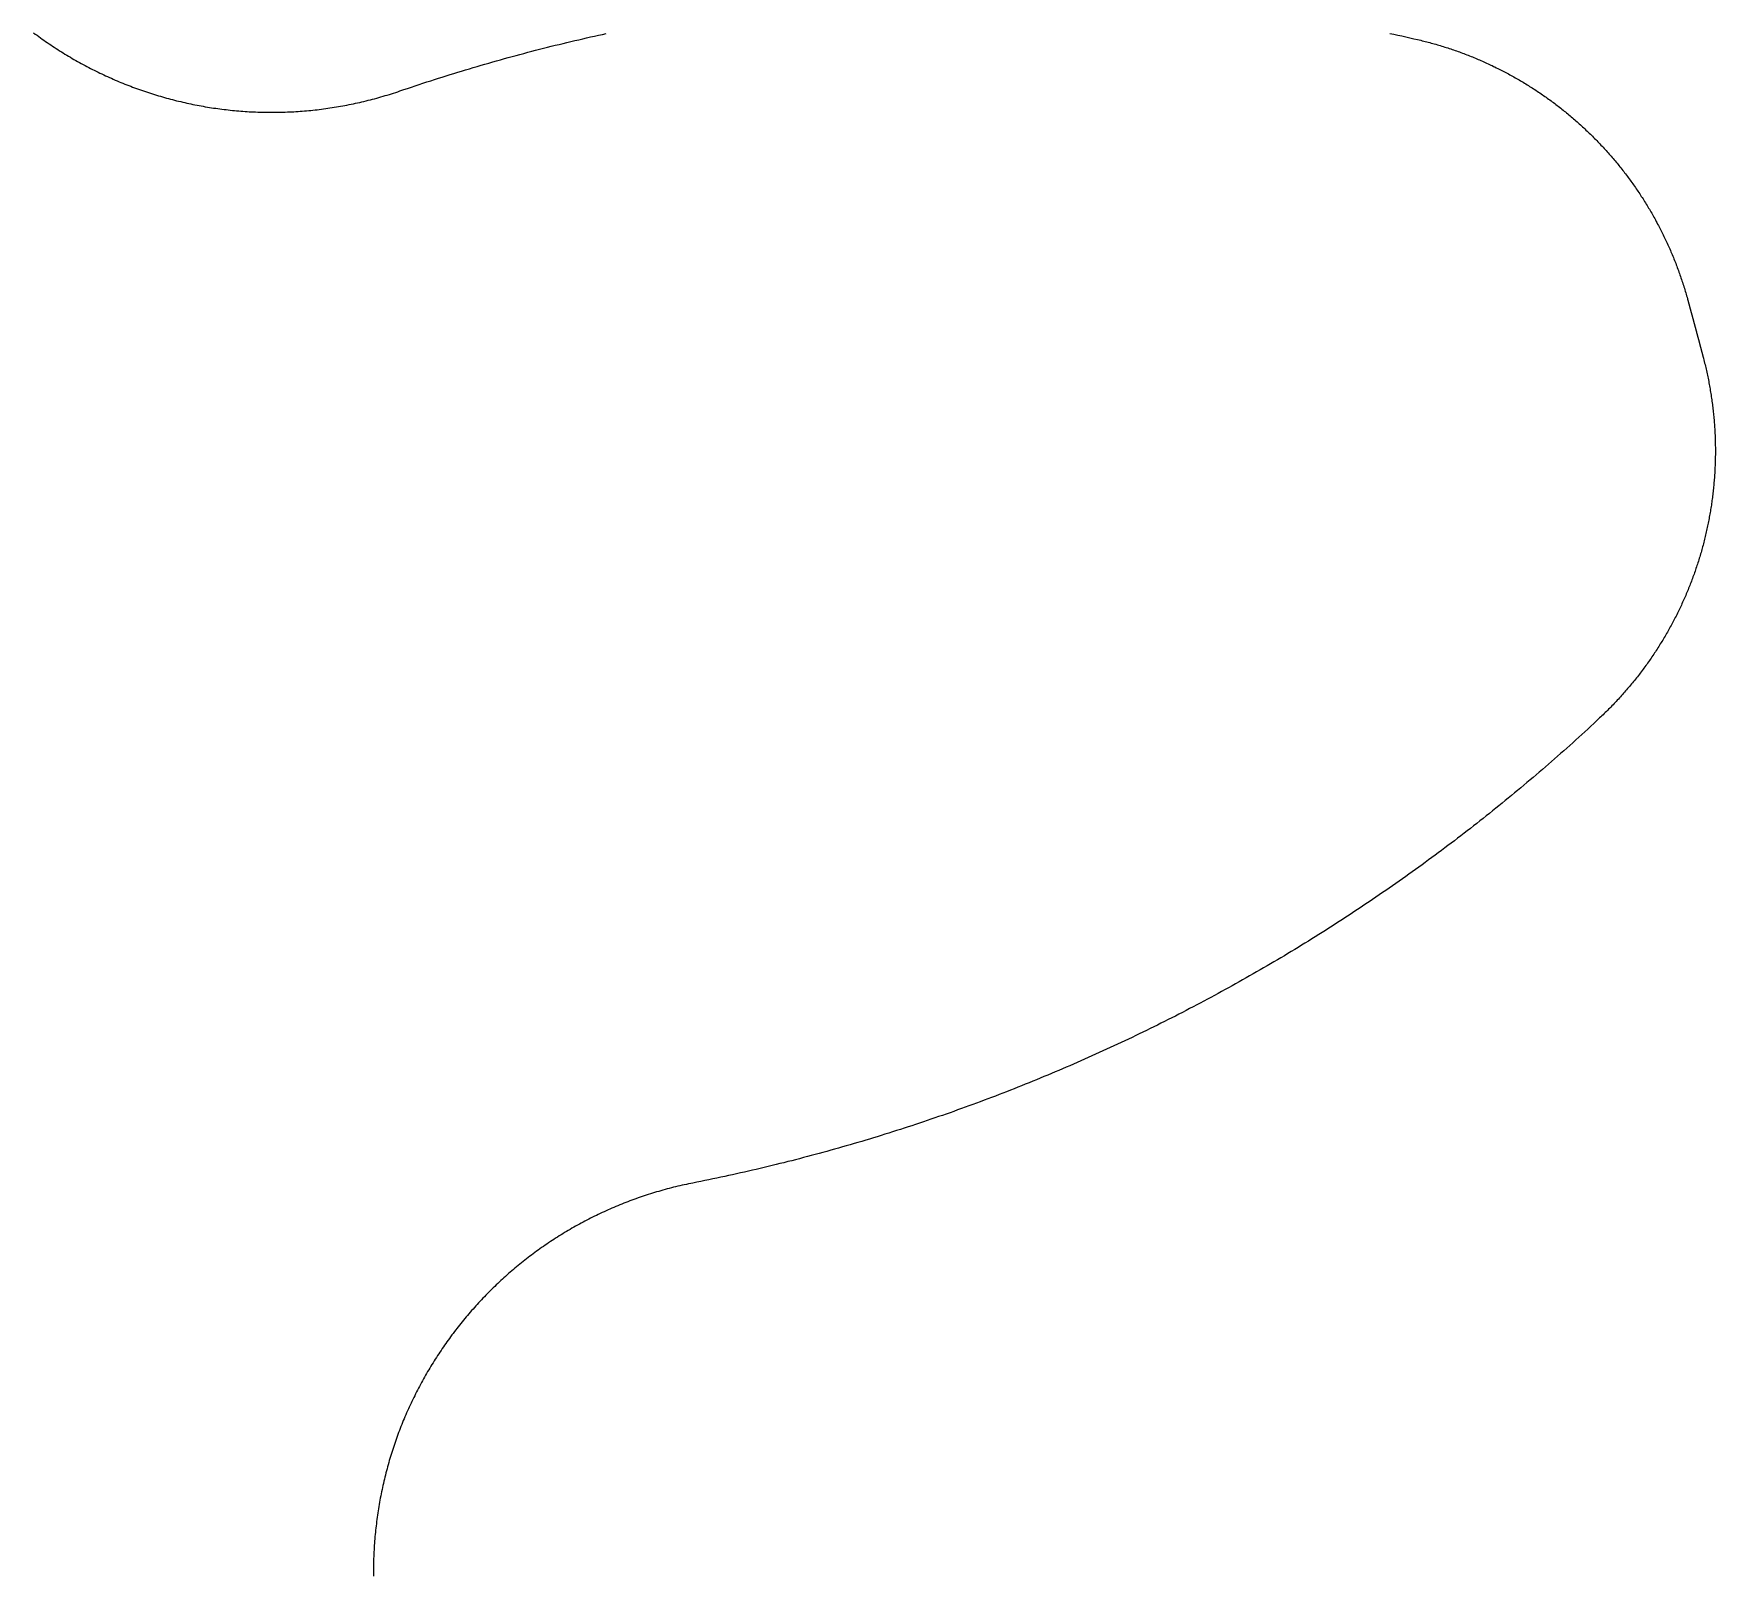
# Model space of a CAD drawing. Header units: millimetres. Extents: x 0 to 300, y 0 to 160.
# Drawn here: x 176.852 to 180.529, y 137.147 to 140.518 of the extents above; entities that cross this region are included whole.
import ezdxf

# ---------------------------------------------------------------- set-up
doc = ezdxf.new("R2010")
doc.units = ezdxf.units.MM
doc.header["$MEASUREMENT"] = 0
doc.layers.add('Layer 1', color=1, linetype='Continuous', true_color=0xff0000)

msp = doc.modelspace()

# ---------------------------------------------------------------- linework, layer by layer
at = {"layer": 'Layer 1'}
for points in [[(176.8516, 140.5201), (176.8553, 140.5173), (176.8591, 140.5146), (176.8628, 140.5119), (176.8665, 140.5092), (176.8703, 140.5065), (176.874, 140.5038), (176.8778, 140.5012), (176.8816, 140.4986), (176.8854, 140.496), (176.8892, 140.4934), (176.893, 140.4909), (176.8969, 140.4883), (176.9007, 140.4858), (176.9046, 140.4833), (176.9085, 140.4809), (176.9123, 140.4784), (176.9162, 140.476), (176.9202, 140.4736), (176.9241, 140.4712), (176.928, 140.4688), (176.932, 140.4665), (176.9359, 140.4642), (176.9399, 140.4619), (176.9439, 140.4596), (176.9479, 140.4574), (176.9519, 140.4551), (176.9559, 140.4529), (176.9599, 140.4507), (176.964, 140.4485), (176.968, 140.4464), (176.9721, 140.4443), (176.9761, 140.4422), (176.9802, 140.4401), (176.9843, 140.438), (176.9884, 140.436), (176.9925, 140.434), (176.9966, 140.432), (177.0008, 140.43), (177.0049, 140.4281), (177.0091, 140.4261), (177.0132, 140.4242), (177.0174, 140.4223), (177.0216, 140.4205), (177.0258, 140.4186), (177.03, 140.4168), (177.0342, 140.415), (177.0384, 140.4132), (177.0426, 140.4115), (177.0468, 140.4098), (177.0511, 140.4081), (177.0553, 140.4064), (177.0596, 140.4047), (177.0639, 140.4031), (177.0682, 140.4015), (177.0724, 140.3999), (177.0767, 140.3983), (177.081, 140.3967), (177.0854, 140.3952), (177.0897, 140.3937), (177.094, 140.3922), (177.0983, 140.3908), (177.1027, 140.3893), (177.107, 140.3879), (177.1114, 140.3865), (177.1158, 140.3852), (177.1201, 140.3838), (177.1245, 140.3825), (177.1289, 140.3812), (177.1333, 140.3799), (177.1377, 140.3787), (177.1421, 140.3774), (177.1465, 140.3762), (177.151, 140.375), (177.1554, 140.3739), (177.1598, 140.3727), (177.1643, 140.3716), (177.1687, 140.3705), (177.1732, 140.3695), (177.1776, 140.3684), (177.1821, 140.3674), (177.1866, 140.3664), (177.1911, 140.3654), (177.1955, 140.3645), (177.2, 140.3636), (177.2045, 140.3627), (177.209, 140.3618), (177.2135, 140.3609), (177.2181, 140.3601), (177.2226, 140.3593), (177.2271, 140.3585), (177.2316, 140.3578), (177.2362, 140.357), (177.2407, 140.3563), (177.2452, 140.3556), (177.2498, 140.355), (177.2543, 140.3543), (177.2589, 140.3537), (177.2635, 140.3531), (177.268, 140.3525), (177.2726, 140.352), (177.2772, 140.3515), (177.2817, 140.351), (177.2863, 140.3505), (177.2909, 140.3501), (177.2955, 140.3496), (177.3001, 140.3492), (177.3047, 140.3489), (177.3093, 140.3485), (177.3139, 140.3482), (177.3185, 140.3479), (177.3231, 140.3476), (177.3277, 140.3474), (177.3323, 140.3471), (177.337, 140.3469), (177.3416, 140.3468), (177.3462, 140.3466), (177.3508, 140.3465), (177.3555, 140.3464), (177.3601, 140.3463), (177.3647, 140.3462), (177.3694, 140.3462), (177.374, 140.3462), (177.3786, 140.3462), (177.3833, 140.3463), (177.3879, 140.3463), (177.3926, 140.3464), (177.3972, 140.3466), (177.4019, 140.3467), (177.4065, 140.3469), (177.4112, 140.3471), (177.4158, 140.3473), (177.4205, 140.3475), (177.4251, 140.3478), (177.4298, 140.3481), (177.4344, 140.3484), (177.4391, 140.3488), (177.4438, 140.3492), (177.4484, 140.3496), (177.4531, 140.35), (177.4577, 140.3504), (177.4624, 140.3509), (177.4671, 140.3514), (177.4717, 140.3519), (177.4764, 140.3525), (177.481, 140.3531), (177.4857, 140.3537), (177.4904, 140.3543), (177.495, 140.355), (177.4997, 140.3557), (177.5043, 140.3564), (177.509, 140.3571), (177.5137, 140.3579), (177.5183, 140.3586), (177.523, 140.3595), (177.5276, 140.3603), (177.5323, 140.3612), (177.5369, 140.362), (177.5416, 140.363), (177.5462, 140.3639), (177.5509, 140.3649), (177.5555, 140.3659), (177.5602, 140.3669), (177.5648, 140.3679), (177.5695, 140.369), (177.5741, 140.3701), (177.5787, 140.3712), (177.5834, 140.3724), (177.588, 140.3736), (177.5926, 140.3748), (177.5973, 140.376), (177.6019, 140.3773), (177.6065, 140.3786), (177.6111, 140.3799), (177.6157, 140.3812), (177.6204, 140.3826), (177.625, 140.384), (177.6296, 140.3854), (177.6342, 140.3868), (177.6388, 140.3883), (177.6434, 140.3898), (177.648, 140.3913), (177.6526, 140.3929), (177.661, 140.3958), (177.6694, 140.3986), (177.6778, 140.4014), (177.6862, 140.4042), (177.6946, 140.407), (177.7031, 140.4098), (177.7115, 140.4125), (177.7199, 140.4153), (177.7284, 140.418), (177.7368, 140.4207), (177.7453, 140.4234), (177.7537, 140.426), (177.7622, 140.4286), (177.7706, 140.4313), (177.7791, 140.4339), (177.7876, 140.4364), (177.7961, 140.439), (177.8045, 140.4415), (177.813, 140.4441), (177.8215, 140.4466), (177.83, 140.4491), (177.8385, 140.4515), (177.847, 140.454), (177.8555, 140.4564), (177.864, 140.4588), (177.8725, 140.4612), (177.8811, 140.4636), (177.8896, 140.4659), (177.8981, 140.4683), (177.9066, 140.4706), (177.9152, 140.4729), (177.9237, 140.4751), (177.9323, 140.4774), (177.9408, 140.4796), (177.9494, 140.4819), (177.9579, 140.4841), (177.9665, 140.4862), (177.9751, 140.4884), (177.9836, 140.4906), (177.9922, 140.4927), (178.0008, 140.4948), (178.0093, 140.4969), (178.0179, 140.4989), (178.0265, 140.501), (178.0351, 140.503), (178.0437, 140.505), (178.0523, 140.507), (178.0609, 140.509), (178.0695, 140.511), (178.0781, 140.5129), (178.0867, 140.5148), (178.0953, 140.5167), (178.104, 140.5186)], [(179.8176, 140.5188), (179.8263, 140.5169), (179.8349, 140.515), (179.8436, 140.5131), (179.8523, 140.5111), (179.8609, 140.5092), (179.8696, 140.5072), (179.8782, 140.5052), (179.8816, 140.5044), (179.8849, 140.5036), (179.8882, 140.5028), (179.8916, 140.502), (179.8949, 140.5011), (179.8982, 140.5003), (179.9015, 140.4994), (179.9048, 140.4985), (179.9081, 140.4976), (179.9114, 140.4967), (179.9147, 140.4958), (179.918, 140.4949), (179.9213, 140.4939), (179.9245, 140.493), (179.9278, 140.492), (179.9311, 140.491), (179.9343, 140.49), (179.9376, 140.489), (179.9408, 140.4879), (179.9441, 140.4869), (179.9473, 140.4858), (179.9505, 140.4848), (179.9537, 140.4837), (179.9569, 140.4826), (179.9601, 140.4815), (179.9633, 140.4804), (179.9665, 140.4792), (179.9697, 140.4781), (179.9729, 140.4769), (179.9761, 140.4758), (179.9792, 140.4746), (179.9824, 140.4734), (179.9856, 140.4722), (179.9887, 140.4709), (179.9919, 140.4697), (179.995, 140.4684), (179.9981, 140.4672), (180.0012, 140.4659), (180.0044, 140.4646), (180.0075, 140.4633), (180.0106, 140.462), (180.0137, 140.4607), (180.0167, 140.4593), (180.0198, 140.458), (180.0229, 140.4566), (180.026, 140.4552), (180.029, 140.4539), (180.0321, 140.4525), (180.0351, 140.451), (180.0382, 140.4496), (180.0412, 140.4482), (180.0442, 140.4467), (180.0473, 140.4453), (180.0503, 140.4438), (180.0533, 140.4423), (180.0563, 140.4408), (180.0593, 140.4393), (180.0622, 140.4378), (180.0652, 140.4362), (180.0682, 140.4347), (180.0712, 140.4331), (180.0741, 140.4316), (180.0771, 140.43), (180.08, 140.4284), (180.0829, 140.4268), (180.0858, 140.4252), (180.0888, 140.4235), (180.0917, 140.4219), (180.0946, 140.4202), (180.0975, 140.4186), (180.1004, 140.4169), (180.1032, 140.4152), (180.1061, 140.4135), (180.109, 140.4118), (180.1118, 140.4101), (180.1147, 140.4083), (180.1175, 140.4066), (180.1203, 140.4048), (180.1232, 140.403), (180.126, 140.4013), (180.1288, 140.3995), (180.1316, 140.3977), (180.1344, 140.3959), (180.1372, 140.394), (180.1399, 140.3922), (180.1427, 140.3903), (180.1455, 140.3885), (180.1482, 140.3866), (180.151, 140.3847), (180.1537, 140.3828), (180.1564, 140.3809), (180.1591, 140.379), (180.1618, 140.3771), (180.1645, 140.3751), (180.1672, 140.3732), (180.1699, 140.3712), (180.1726, 140.3693), (180.1753, 140.3673), (180.1779, 140.3653), (180.1806, 140.3633), (180.1832, 140.3613), (180.1859, 140.3593), (180.1885, 140.3572), (180.1911, 140.3552), (180.1937, 140.3531), (180.1963, 140.351), (180.1989, 140.349), (180.2015, 140.3469), (180.204, 140.3448), (180.2066, 140.3427), (180.2092, 140.3406), (180.2117, 140.3384), (180.2142, 140.3363), (180.2168, 140.3341), (180.2193, 140.332), (180.2218, 140.3298), (180.2243, 140.3276), (180.2268, 140.3254), (180.2293, 140.3232), (180.2317, 140.321), (180.2342, 140.3188), (180.2366, 140.3166), (180.2391, 140.3143), (180.2415, 140.3121), (180.2439, 140.3098), (180.2464, 140.3075), (180.2488, 140.3052), (180.2512, 140.3029), (180.2535, 140.3006), (180.2559, 140.2983), (180.2583, 140.296), (180.2607, 140.2937), (180.263, 140.2913), (180.2653, 140.289), (180.2677, 140.2866), (180.27, 140.2842), (180.2723, 140.2819), (180.2746, 140.2795), (180.2769, 140.2771), (180.2792, 140.2747), (180.2814, 140.2722), (180.2837, 140.2698), (180.2859, 140.2674), (180.2882, 140.2649), (180.2904, 140.2625), (180.2926, 140.26), (180.2949, 140.2575), (180.2971, 140.255), (180.2992, 140.2526), (180.3014, 140.25), (180.3036, 140.2475), (180.3058, 140.245), (180.3079, 140.2425), (180.31, 140.2399), (180.3122, 140.2374), (180.3143, 140.2348), (180.3164, 140.2323), (180.3185, 140.2297), (180.3206, 140.2271), (180.3227, 140.2245), (180.3247, 140.2219), (180.3268, 140.2193), (180.3288, 140.2167), (180.3309, 140.214), (180.3329, 140.2114), (180.3349, 140.2088), (180.3369, 140.2061), (180.3389, 140.2034), (180.3409, 140.2008), (180.3428, 140.1981), (180.3448, 140.1954), (180.3467, 140.1927), (180.3487, 140.19), (180.3506, 140.1873), (180.3525, 140.1845), (180.3544, 140.1818), (180.3563, 140.1791), (180.3582, 140.1763), (180.3601, 140.1735), (180.3619, 140.1708), (180.3638, 140.168), (180.3656, 140.1652), (180.3674, 140.1624), (180.3692, 140.1596), (180.3711, 140.1568), (180.3728, 140.154), (180.3746, 140.1512), (180.3764, 140.1483), (180.3782, 140.1455), (180.3799, 140.1426), (180.3816, 140.1398), (180.3834, 140.1369), (180.3851, 140.1341), (180.3868, 140.1312), (180.3885, 140.1283), (180.3901, 140.1254), (180.3918, 140.1225), (180.3935, 140.1196), (180.3951, 140.1167), (180.3967, 140.1137), (180.3983, 140.1108), (180.3999, 140.1078), (180.4015, 140.1049), (180.4031, 140.1019), (180.4047, 140.099), (180.4063, 140.096), (180.4078, 140.093), (180.4093, 140.09), (180.4109, 140.087), (180.4124, 140.084), (180.4139, 140.081), (180.4154, 140.078), (180.4168, 140.075), (180.4183, 140.0719), (180.4197, 140.0689), (180.4212, 140.0658), (180.4226, 140.0628), (180.424, 140.0597), (180.4254, 140.0567), (180.4268, 140.0536), (180.4282, 140.0505), (180.4295, 140.0474), (180.4309, 140.0443), (180.4322, 140.0412), (180.4335, 140.0381), (180.4349, 140.035), (180.4362, 140.0319), (180.4374, 140.0287), (180.4387, 140.0256), (180.44, 140.0224), (180.4412, 140.0193), (180.4425, 140.0161), (180.4437, 140.013), (180.4449, 140.0098), (180.4461, 140.0066), (180.4473, 140.0034), (180.4485, 140.0002), (180.4496, 139.997), (180.4508, 139.9938), (180.4519, 139.9906), (180.453, 139.9874), (180.4541, 139.9842), (180.4552, 139.9809), (180.4563, 139.9777), (180.4574, 139.9745), (180.4584, 139.9712), (180.4595, 139.968), (180.4605, 139.9647), (180.4615, 139.9614), (180.4625, 139.9581), (180.4635, 139.9549), (180.4645, 139.9516), (180.4654, 139.9483), (180.4664, 139.945), (180.4673, 139.9417), (180.4682, 139.9384), (180.4684, 139.9379), (180.4685, 139.9374), (180.4686, 139.9368), (180.4688, 139.9363), (180.4689, 139.9358), (180.4691, 139.9353), (180.4692, 139.9348), (180.4693, 139.9343), (180.4695, 139.9338), (180.4696, 139.9333), (180.4698, 139.9328), (180.4699, 139.9323), (180.47, 139.9318), (180.4702, 139.9312), (180.4703, 139.9307), (180.4705, 139.9302), (180.4706, 139.9297), (180.4707, 139.9292), (180.4709, 139.9287), (180.471, 139.9282), (180.4712, 139.9277), (180.4713, 139.9272), (180.4714, 139.9267), (180.4716, 139.9262), (180.4717, 139.9256), (180.4719, 139.9251), (180.472, 139.9246), (180.4721, 139.9241), (180.4723, 139.9236), (180.4724, 139.9231), (180.4726, 139.9226), (180.4727, 139.9221), (180.4728, 139.9216), (180.473, 139.9211), (180.4731, 139.9206), (180.4733, 139.92), (180.4734, 139.9195), (180.4735, 139.919), (180.4737, 139.9185), (180.4738, 139.918), (180.474, 139.9175), (180.4741, 139.917), (180.4742, 139.9165), (180.4744, 139.916), (180.4745, 139.9155), (180.4746, 139.915), (180.4748, 139.9144), (180.4749, 139.9139), (180.4751, 139.9134), (180.4752, 139.9129), (180.4753, 139.9124), (180.4755, 139.9119), (180.4756, 139.9114), (180.4758, 139.9109), (180.4759, 139.9104), (180.476, 139.9099), (180.4762, 139.9094), (180.4763, 139.9088), (180.4765, 139.9083), (180.4766, 139.9078), (180.4767, 139.9073), (180.4769, 139.9068), (180.477, 139.9063), (180.4771, 139.9058), (180.4773, 139.9053), (180.4774, 139.9048), (180.4776, 139.9043), (180.4777, 139.9038), (180.4778, 139.9032), (180.478, 139.9027), (180.4781, 139.9022), (180.4783, 139.9017), (180.4784, 139.9012), (180.4785, 139.9007), (180.4787, 139.9002), (180.4788, 139.8997), (180.4789, 139.8992), (180.4791, 139.8987), (180.4792, 139.8981), (180.4794, 139.8976), (180.4795, 139.8971), (180.4796, 139.8966), (180.4798, 139.8961), (180.4799, 139.8956), (180.4801, 139.8951), (180.4802, 139.8946), (180.4803, 139.8941), (180.4805, 139.8936), (180.4806, 139.8931), (180.4807, 139.8925), (180.4809, 139.892), (180.481, 139.8915), (180.4812, 139.891), (180.4813, 139.8905), (180.4814, 139.89), (180.4816, 139.8895), (180.4817, 139.889), (180.4818, 139.8885), (180.482, 139.888), (180.4821, 139.8875), (180.4823, 139.8869), (180.4824, 139.8864), (180.4825, 139.8859), (180.4827, 139.8854), (180.4828, 139.8849), (180.4829, 139.8844), (180.4831, 139.8839), (180.4832, 139.8834), (180.4834, 139.8829), (180.4835, 139.8824), (180.4836, 139.8819), (180.4838, 139.8813), (180.4839, 139.8808), (180.484, 139.8803), (180.4842, 139.8798), (180.4843, 139.8793), (180.4845, 139.8788), (180.4846, 139.8783), (180.4847, 139.8778), (180.4849, 139.8773), (180.485, 139.8768), (180.4851, 139.8763), (180.4853, 139.8757), (180.4854, 139.8752), (180.4856, 139.8747), (180.4857, 139.8742), (180.4858, 139.8737), (180.486, 139.8732), (180.4861, 139.8727), (180.4862, 139.8722), (180.4864, 139.8717), (180.4865, 139.8712), (180.4866, 139.8706), (180.4868, 139.8701), (180.4869, 139.8696), (180.4871, 139.8691), (180.4872, 139.8686), (180.4873, 139.8681), (180.4875, 139.8676), (180.4876, 139.8671), (180.4877, 139.8666), (180.4879, 139.8661), (180.488, 139.8656), (180.4882, 139.865), (180.4883, 139.8645), (180.4884, 139.864), (180.4886, 139.8635), (180.4887, 139.863), (180.4888, 139.8625), (180.489, 139.862), (180.4891, 139.8615), (180.4892, 139.861), (180.4894, 139.8605), (180.4895, 139.86), (180.4897, 139.8594), (180.4898, 139.8589), (180.4899, 139.8584), (180.4901, 139.8579), (180.4902, 139.8574), (180.4903, 139.8569), (180.4905, 139.8564), (180.4906, 139.8559), (180.4907, 139.8554), (180.4909, 139.8549), (180.491, 139.8543), (180.4912, 139.8538), (180.4913, 139.8533), (180.4914, 139.8528), (180.4916, 139.8523), (180.4917, 139.8518), (180.4918, 139.8513), (180.492, 139.8508), (180.4921, 139.8503), (180.4922, 139.8498), (180.4924, 139.8493), (180.4925, 139.8487), (180.4926, 139.8482), (180.4928, 139.8477), (180.4929, 139.8472), (180.4931, 139.8467), (180.4932, 139.8462), (180.4933, 139.8457), (180.4935, 139.8452), (180.4936, 139.8447), (180.4937, 139.8442), (180.4939, 139.8436), (180.494, 139.8431), (180.4941, 139.8426), (180.4943, 139.8421), (180.4944, 139.8416), (180.4945, 139.8411), (180.4947, 139.8406), (180.4948, 139.8401), (180.4949, 139.8396), (180.4951, 139.8391), (180.4952, 139.8385), (180.4954, 139.838), (180.4955, 139.8375), (180.4956, 139.837), (180.4958, 139.8365), (180.4959, 139.836), (180.496, 139.8355), (180.4962, 139.835), (180.4963, 139.8345), (180.4964, 139.834), (180.4966, 139.8334), (180.4967, 139.8329), (180.4968, 139.8324), (180.497, 139.8319), (180.4971, 139.8314), (180.4972, 139.8309), (180.4974, 139.8304), (180.4975, 139.8299), (180.4977, 139.8294), (180.4978, 139.8289), (180.4979, 139.8284), (180.4981, 139.8278), (180.4982, 139.8273), (180.4983, 139.8268), (180.4985, 139.8263), (180.4986, 139.8258), (180.4987, 139.8253), (180.4989, 139.8248), (180.499, 139.8243), (180.4991, 139.8238), (180.4993, 139.8233), (180.4994, 139.8227), (180.4995, 139.8222), (180.4997, 139.8217), (180.4998, 139.8212), (180.4999, 139.8207), (180.5001, 139.8202), (180.5002, 139.8197), (180.5003, 139.8192), (180.5005, 139.8187), (180.5006, 139.8182), (180.5008, 139.8176), (180.5009, 139.8171), (180.501, 139.8166), (180.5012, 139.8161), (180.5013, 139.8156), (180.5014, 139.8151), (180.5016, 139.8146), (180.5017, 139.8141), (180.5018, 139.8136), (180.502, 139.813), (180.5021, 139.8125), (180.5022, 139.812), (180.5024, 139.8115), (180.5025, 139.811), (180.5026, 139.8105), (180.5028, 139.81), (180.5029, 139.8095), (180.503, 139.809), (180.5032, 139.8085), (180.5033, 139.8079), (180.5042, 139.8046), (180.505, 139.8013), (180.5058, 139.798), (180.5067, 139.7946), (180.5075, 139.7913), (180.5083, 139.788), (180.509, 139.7846), (180.5098, 139.7813), (180.5105, 139.7779), (180.5113, 139.7746), (180.512, 139.7713), (180.5127, 139.7679), (180.5134, 139.7646), (180.514, 139.7612), (180.5147, 139.7579), (180.5153, 139.7545), (180.516, 139.7512), (180.5166, 139.7478), (180.5172, 139.7445), (180.5177, 139.7412), (180.5183, 139.7378), (180.5189, 139.7344), (180.5194, 139.7311), (180.5199, 139.7277), (180.5204, 139.7244), (180.5209, 139.721), (180.5214, 139.7177), (180.5219, 139.7143), (180.5223, 139.711), (180.5228, 139.7076), (180.5232, 139.7043), (180.5236, 139.7009), (180.524, 139.6975), (180.5244, 139.6942), (180.5248, 139.6908), (180.5251, 139.6875), (180.5255, 139.6841), (180.5258, 139.6808), (180.5261, 139.6774), (180.5264, 139.674), (180.5267, 139.6707), (180.5269, 139.6673), (180.5272, 139.664), (180.5274, 139.6606), (180.5276, 139.6573), (180.5279, 139.6539), (180.528, 139.6505), (180.5282, 139.6472), (180.5284, 139.6438), (180.5286, 139.6405), (180.5287, 139.6371), (180.5288, 139.6338), (180.5289, 139.6304), (180.529, 139.6271), (180.5291, 139.6237), (180.5292, 139.6204), (180.5292, 139.617), (180.5293, 139.6137), (180.5293, 139.6103), (180.5293, 139.607), (180.5293, 139.6036), (180.5293, 139.6003), (180.5293, 139.5969), (180.5292, 139.5936), (180.5292, 139.5902), (180.5291, 139.5869), (180.529, 139.5835), (180.5289, 139.5802), (180.5288, 139.5769), (180.5287, 139.5735), (180.5285, 139.5702), (180.5284, 139.5669), (180.5282, 139.5635), (180.528, 139.5602), (180.5278, 139.5569), (180.5276, 139.5535), (180.5274, 139.5502), (180.5271, 139.5469), (180.5269, 139.5436), (180.5266, 139.5402), (180.5263, 139.5369), (180.526, 139.5336), (180.5257, 139.5303), (180.5254, 139.527), (180.5251, 139.5237), (180.5247, 139.5203), (180.5244, 139.517), (180.524, 139.5137), (180.5236, 139.5104), (180.5232, 139.5071), (180.5228, 139.5038), (180.5224, 139.5005), (180.5219, 139.4972), (180.5215, 139.4939), (180.521, 139.4906), (180.5205, 139.4874), (180.52, 139.4841), (180.5195, 139.4808), (180.519, 139.4775), (180.5184, 139.4742), (180.5179, 139.471), (180.5173, 139.4677), (180.5167, 139.4644), (180.5161, 139.4611), (180.5155, 139.4579), (180.5149, 139.4546), (180.5143, 139.4514), (180.5136, 139.4481), (180.513, 139.4448), (180.5123, 139.4416), (180.5116, 139.4383), (180.5109, 139.4351), (180.5102, 139.4319), (180.5094, 139.4286), (180.5087, 139.4254), (180.508, 139.4222), (180.5072, 139.4189), (180.5064, 139.4157), (180.5056, 139.4125), (180.5048, 139.4093), (180.504, 139.4061), (180.5031, 139.4028), (180.5023, 139.3996), (180.5014, 139.3964), (180.5006, 139.3932), (180.4997, 139.39), (180.4988, 139.3868), (180.4979, 139.3837), (180.4969, 139.3805), (180.496, 139.3773), (180.495, 139.3741), (180.4941, 139.3709), (180.4931, 139.3678), (180.4921, 139.3646), (180.4911, 139.3614), (180.4901, 139.3583), (180.489, 139.3551), (180.488, 139.352), (180.4869, 139.3488), (180.4859, 139.3457), (180.4848, 139.3426), (180.4837, 139.3394), (180.4826, 139.3363), (180.4814, 139.3332), (180.4803, 139.3301), (180.4792, 139.3269), (180.478, 139.3238), (180.4768, 139.3207), (180.4756, 139.3176), (180.4744, 139.3145), (180.4732, 139.3114), (180.472, 139.3084), (180.4708, 139.3053), (180.4695, 139.3022), (180.4682, 139.2991), (180.467, 139.2961), (180.4657, 139.293), (180.4644, 139.2899), (180.463, 139.2869), (180.4617, 139.2838), (180.4604, 139.2808), (180.459, 139.2778), (180.4576, 139.2747), (180.4563, 139.2717), (180.4549, 139.2687), (180.4535, 139.2657), (180.452, 139.2627), (180.4506, 139.2597), (180.4492, 139.2567), (180.4477, 139.2537), (180.4462, 139.2507), (180.4448, 139.2477), (180.4433, 139.2447), (180.4417, 139.2418), (180.4402, 139.2388), (180.4387, 139.2358), (180.4371, 139.2329), (180.4356, 139.2299), (180.434, 139.227), (180.4324, 139.2241), (180.4308, 139.2211), (180.4292, 139.2182), (180.4276, 139.2153), (180.426, 139.2124), (180.4243, 139.2095), (180.4227, 139.2066), (180.421, 139.2037), (180.4193, 139.2008), (180.4176, 139.1979), (180.4159, 139.1951), (180.4142, 139.1922), (180.4125, 139.1893), (180.4107, 139.1865), (180.4089, 139.1836), (180.4072, 139.1808), (180.4054, 139.178), (180.4036, 139.1751), (180.4018, 139.1723), (180.4, 139.1695), (180.3981, 139.1667), (180.3963, 139.1639), (180.3944, 139.1611), (180.3926, 139.1583), (180.3907, 139.1555), (180.3888, 139.1528), (180.3869, 139.15), (180.385, 139.1473), (180.383, 139.1445), (180.3811, 139.1418), (180.3791, 139.139), (180.3772, 139.1363), (180.3752, 139.1336), (180.3732, 139.1309), (180.3712, 139.1282), (180.3692, 139.1255), (180.3671, 139.1228), (180.3651, 139.1201), (180.3631, 139.1174), (180.361, 139.1147), (180.3589, 139.1121), (180.3568, 139.1094), (180.3547, 139.1068), (180.3526, 139.1041), (180.3505, 139.1015), (180.3484, 139.0989), (180.3462, 139.0963), (180.344, 139.0937), (180.3419, 139.0911), (180.3397, 139.0885), (180.3375, 139.0859), (180.3353, 139.0833), (180.3331, 139.0808), (180.3308, 139.0782), (180.3286, 139.0757), (180.3263, 139.0731), (180.3241, 139.0706), (180.3218, 139.0681), (180.3195, 139.0656), (180.3172, 139.0631), (180.3149, 139.0606), (180.3125, 139.0581), (180.3102, 139.0556), (180.3078, 139.0531), (180.3055, 139.0506), (180.3031, 139.0482), (180.3007, 139.0457), (180.2983, 139.0433), (180.2959, 139.0409), (180.2935, 139.0385), (180.2911, 139.0361), (180.2886, 139.0337), (180.2862, 139.0313), (180.2837, 139.0289), (180.2812, 139.0265), (180.2787, 139.0241), (180.2762, 139.0218), (180.2697, 139.0157), (180.2632, 139.0097), (180.2567, 139.0036), (180.2502, 138.9976), (180.2437, 138.9916), (180.2371, 138.9856), (180.2306, 138.9797), (180.224, 138.9737), (180.2174, 138.9678), (180.2108, 138.9619), (180.2042, 138.9559), (180.1976, 138.95), (180.191, 138.9442), (180.1843, 138.9383), (180.1777, 138.9325), (180.171, 138.9266), (180.1644, 138.9208), (180.1577, 138.915), (180.151, 138.9092), (180.1443, 138.9034), (180.1375, 138.8977), (180.1308, 138.892), (180.124, 138.8862), (180.1173, 138.8805), (180.1105, 138.8748), (180.1037, 138.8691), (180.0969, 138.8635), (180.0901, 138.8578), (180.0833, 138.8522), (180.0765, 138.8466), (180.0697, 138.841), (180.0628, 138.8354), (180.0559, 138.8298), (180.0491, 138.8243), (180.0422, 138.8187), (180.0353, 138.8132), (180.0284, 138.8077), (180.0215, 138.8022), (180.0145, 138.7968), (180.0076, 138.7913), (180.0006, 138.7859), (179.9937, 138.7804), (179.9867, 138.775), (179.9797, 138.7696), (179.9727, 138.7642), (179.9657, 138.7589), (179.9587, 138.7535), (179.9517, 138.7482), (179.9446, 138.7429), (179.9376, 138.7376), (179.9305, 138.7323), (179.9234, 138.727), (179.9164, 138.7218), (179.9093, 138.7165), (179.9022, 138.7113), (179.895, 138.7061), (179.8879, 138.7009), (179.8808, 138.6957), (179.8736, 138.6906), (179.8665, 138.6854), (179.8593, 138.6803), (179.8521, 138.6752), (179.8449, 138.6701), (179.8377, 138.665), (179.8305, 138.66), (179.8233, 138.6549), (179.8161, 138.6499), (179.8088, 138.6449), (179.8016, 138.6399), (179.7943, 138.6349), (179.787, 138.6299), (179.7797, 138.625), (179.7724, 138.6201), (179.7651, 138.6151), (179.7578, 138.6102), (179.7505, 138.6054), (179.7432, 138.6005), (179.7358, 138.5956), (179.7285, 138.5908), (179.7211, 138.586), (179.7137, 138.5812), (179.7063, 138.5764), (179.6989, 138.5716), (179.6915, 138.5669), (179.6841, 138.5621), (179.6767, 138.5574), (179.6692, 138.5527), (179.6618, 138.548), (179.6543, 138.5433), (179.6469, 138.5387), (179.6394, 138.5341), (179.6319, 138.5294), (179.6244, 138.5248), (179.6169, 138.5202), (179.6094, 138.5157), (179.6019, 138.5111), (179.5943, 138.5066), (179.5868, 138.502), (179.5792, 138.4975), (179.5717, 138.4931), (179.5641, 138.4886), (179.5565, 138.4841), (179.5489, 138.4797), (179.5413, 138.4753), (179.5337, 138.4709), (179.5261, 138.4665), (179.5185, 138.4621), (179.5108, 138.4577), (179.5032, 138.4534), (179.4955, 138.4491), (179.4879, 138.4448), (179.4802, 138.4405), (179.4725, 138.4362), (179.4648, 138.4319), (179.4571, 138.4277), (179.4494, 138.4235), (179.4417, 138.4193), (179.434, 138.4151), (179.4262, 138.4109), (179.4185, 138.4068), (179.4107, 138.4026), (179.403, 138.3985), (179.3952, 138.3944), (179.3874, 138.3903), (179.3796, 138.3862), (179.3718, 138.3822), (179.364, 138.3781), (179.3562, 138.3741), (179.3484, 138.3701), (179.3405, 138.3661), (179.3327, 138.3622), (179.3248, 138.3582), (179.317, 138.3543), (179.3091, 138.3504), (179.3012, 138.3465), (179.2933, 138.3426), (179.2854, 138.3387), (179.2775, 138.3349), (179.2696, 138.331), (179.2617, 138.3272), (179.2538, 138.3234), (179.2458, 138.3196), (179.2379, 138.3159), (179.2299, 138.3121), (179.222, 138.3084), (179.214, 138.3047), (179.206, 138.301), (179.198, 138.2973), (179.1901, 138.2937), (179.1821, 138.29), (179.174, 138.2864), (179.166, 138.2828), (179.158, 138.2792), (179.15, 138.2756), (179.1419, 138.2721), (179.1339, 138.2685), (179.1258, 138.265), (179.1177, 138.2615), (179.1097, 138.258), (179.1016, 138.2545), (179.0935, 138.2511), (179.0854, 138.2477), (179.0773, 138.2442), (179.0692, 138.2408), (179.0611, 138.2375), (179.0529, 138.2341), (179.0448, 138.2308), (179.0366, 138.2274), (179.0285, 138.2241), (179.0203, 138.2208), (179.0122, 138.2175), (179.004, 138.2143), (178.9958, 138.211), (178.9876, 138.2078), (178.9794, 138.2046), (178.9712, 138.2014), (178.963, 138.1983), (178.9548, 138.1951), (178.9466, 138.192), (178.9383, 138.1889), (178.9301, 138.1858), (178.9218, 138.1827), (178.9136, 138.1796), (178.9053, 138.1766), (178.8971, 138.1735), (178.8888, 138.1705), (178.8805, 138.1675), (178.8722, 138.1646), (178.8639, 138.1616), (178.8556, 138.1587), (178.8473, 138.1557), (178.839, 138.1528), (178.8306, 138.15), (178.8223, 138.1471), (178.814, 138.1442), (178.8056, 138.1414), (178.7973, 138.1386), (178.7889, 138.1358), (178.7805, 138.133), (178.7722, 138.1303), (178.7638, 138.1275), (178.7554, 138.1248), (178.747, 138.1221), (178.7386, 138.1194), (178.7302, 138.1167), (178.7218, 138.1141), (178.7134, 138.1115), (178.7049, 138.1088), (178.6965, 138.1062), (178.6881, 138.1037), (178.6796, 138.1011), (178.6712, 138.0986), (178.6627, 138.096), (178.6542, 138.0935), (178.6458, 138.091), (178.6373, 138.0886), (178.6288, 138.0861), (178.6203, 138.0837), (178.6118, 138.0813), (178.6033, 138.0789), (178.5948, 138.0765), (178.5863, 138.0741), (178.5778, 138.0718), (178.5693, 138.0695), (178.5607, 138.0672), (178.5522, 138.0649), (178.5436, 138.0626), (178.5351, 138.0604), (178.5265, 138.0581), (178.518, 138.0559), (178.5094, 138.0537), (178.5008, 138.0516), (178.4923, 138.0494), (178.4837, 138.0473), (178.4751, 138.0451), (178.4665, 138.043), (178.4579, 138.041), (178.4493, 138.0389), (178.4407, 138.0368), (178.432, 138.0348), (178.4234, 138.0328), (178.4148, 138.0308), (178.4061, 138.0288), (178.3975, 138.0269), (178.3889, 138.025), (178.3802, 138.023), (178.3715, 138.0211), (178.3629, 138.0193), (178.3542, 138.0174), (178.3455, 138.0156), (178.3369, 138.0137), (178.3282, 138.0119), (178.3195, 138.0102), (178.3108, 138.0084), (178.3021, 138.0066), (178.2934, 138.0049), (178.2886, 138.004), (178.2839, 138.003), (178.2791, 138.002), (178.2744, 138.001), (178.2697, 137.9999), (178.265, 137.9988), (178.2603, 137.9977), (178.2556, 137.9966), (178.251, 137.9955), (178.2463, 137.9943), (178.2417, 137.9931), (178.237, 137.9919), (178.2324, 137.9906), (178.2278, 137.9893), (178.2232, 137.988), (178.2186, 137.9867), (178.214, 137.9854), (178.2095, 137.984), (178.2049, 137.9826), (178.2004, 137.9812), (178.1958, 137.9797), (178.1913, 137.9783), (178.1868, 137.9768), (178.1823, 137.9753), (178.1778, 137.9737), (178.1733, 137.9722), (178.1689, 137.9706), (178.1644, 137.969), (178.16, 137.9674), (178.1556, 137.9657), (178.1511, 137.9641), (178.1467, 137.9624), (178.1424, 137.9606), (178.138, 137.9589), (178.1336, 137.9571), (178.1293, 137.9553), (178.1249, 137.9535), (178.1206, 137.9517), (178.1163, 137.9498), (178.112, 137.948), (178.1077, 137.9461), (178.1034, 137.9442), (178.0992, 137.9422), (178.0949, 137.9402), (178.0907, 137.9383), (178.0865, 137.9362), (178.0823, 137.9342), (178.0781, 137.9322), (178.0739, 137.9301), (178.0697, 137.928), (178.0656, 137.9259), (178.0614, 137.9237), (178.0573, 137.9216), (178.0532, 137.9194), (178.0491, 137.9172), (178.045, 137.915), (178.0409, 137.9127), (178.0369, 137.9105), (178.0329, 137.9082), (178.0288, 137.9059), (178.0248, 137.9036), (178.0208, 137.9012), (178.0168, 137.8989), (178.0129, 137.8965), (178.0089, 137.8941), (178.005, 137.8916), (178.001, 137.8892), (177.9971, 137.8867), (177.9932, 137.8842), (177.9893, 137.8817), (177.9855, 137.8792), (177.9816, 137.8767), (177.9778, 137.8741), (177.974, 137.8715), (177.9702, 137.8689), (177.9664, 137.8663), (177.9626, 137.8636), (177.9588, 137.861), (177.9551, 137.8583), (177.9513, 137.8556), (177.9476, 137.8529), (177.9439, 137.8501), (177.9402, 137.8474), (177.9366, 137.8446), (177.9329, 137.8418), (177.9293, 137.839), (177.9257, 137.8361), (177.9221, 137.8333), (177.9185, 137.8304), (177.9149, 137.8275), (177.9113, 137.8246), (177.9078, 137.8217), (177.9043, 137.8188), (177.9008, 137.8158), (177.8973, 137.8128), (177.8938, 137.8098), (177.8903, 137.8068), (177.8869, 137.8038), (177.8835, 137.8007), (177.8801, 137.7977), (177.8767, 137.7946), (177.8733, 137.7915), (177.87, 137.7884), (177.8666, 137.7852), (177.8633, 137.7821), (177.86, 137.7789), (177.8567, 137.7757), (177.8534, 137.7725), (177.8502, 137.7693), (177.8469, 137.766), (177.8437, 137.7628), (177.8405, 137.7595), (177.8373, 137.7562), (177.8342, 137.7529), (177.831, 137.7496), (177.8279, 137.7463), (177.8248, 137.7429), (177.8217, 137.7395), (177.8186, 137.7362), (177.8155, 137.7328), (177.8125, 137.7293), (177.8095, 137.7259), (177.8065, 137.7225), (177.8035, 137.719), (177.8005, 137.7155), (177.7975, 137.712), (177.7946, 137.7085), (177.7917, 137.705), (177.7888, 137.7014), (177.7859, 137.6979), (177.7831, 137.6943), (177.7802, 137.6907), (177.7774, 137.6871), (177.7746, 137.6835), (177.7718, 137.6799), (177.7691, 137.6762), (177.7663, 137.6726), (177.7636, 137.6689), (177.7609, 137.6652), (177.7582, 137.6615), (177.7555, 137.6578), (177.7529, 137.654), (177.7503, 137.6503), (177.7477, 137.6465), (177.7451, 137.6427), (177.7425, 137.639), (177.74, 137.6352), (177.7374, 137.6313), (177.7349, 137.6275), (177.7324, 137.6237), (177.73, 137.6198), (177.7275, 137.6159), (177.7251, 137.612), (177.7227, 137.6081), (177.7203, 137.6042), (177.7179, 137.6003), (177.7156, 137.5964), (177.7132, 137.5924), (177.7109, 137.5885), (177.7086, 137.5845), (177.7064, 137.5805), (177.7041, 137.5765), (177.7019, 137.5725), (177.6997, 137.5684), (177.6975, 137.5644), (177.6954, 137.5603), (177.6932, 137.5563), (177.6911, 137.5522), (177.689, 137.5481), (177.6869, 137.544), (177.6849, 137.5399), (177.6828, 137.5358), (177.6808, 137.5316), (177.6788, 137.5275), (177.6769, 137.5233), (177.6749, 137.5192), (177.673, 137.515), (177.6711, 137.5108), (177.6692, 137.5066), (177.6673, 137.5024), (177.6655, 137.4981), (177.6637, 137.4939), (177.6619, 137.4896), (177.6601, 137.4854), (177.6584, 137.4811), (177.6566, 137.4768), (177.6549, 137.4725), (177.6532, 137.4682), (177.6516, 137.4639), (177.6499, 137.4596), (177.6483, 137.4552), (177.6467, 137.4509), (177.6452, 137.4465), (177.6436, 137.4422), (177.6421, 137.4378), (177.6406, 137.4334), (177.6391, 137.429), (177.6376, 137.4246), (177.6362, 137.4202), (177.6348, 137.4158), (177.6334, 137.4113), (177.6321, 137.4069), (177.6307, 137.4024), (177.6294, 137.3979), (177.6281, 137.3935), (177.6268, 137.389), (177.6256, 137.3845), (177.6244, 137.38), (177.6232, 137.3755), (177.622, 137.371), (177.6208, 137.3664), (177.6197, 137.3619), (177.6186, 137.3573), (177.6175, 137.3528), (177.6165, 137.3482), (177.6154, 137.3437), (177.6144, 137.3391), (177.6135, 137.3345), (177.6125, 137.3299), (177.6116, 137.3253), (177.6106, 137.3207), (177.6098, 137.316), (177.6089, 137.3114), (177.6081, 137.3068), (177.6073, 137.3021), (177.6065, 137.2975), (177.6057, 137.2928), (177.605, 137.2882), (177.6043, 137.2835), (177.6036, 137.2788), (177.6029, 137.2741), (177.6023, 137.2694), (177.6017, 137.2647), (177.6011, 137.26), (177.6005, 137.2553), (177.6, 137.2505), (177.5995, 137.2458), (177.599, 137.2411), (177.5985, 137.2363), (177.5981, 137.2316), (177.5977, 137.2268), (177.5973, 137.2221), (177.597, 137.2173), (177.5966, 137.2125), (177.5963, 137.2077), (177.5961, 137.2029), (177.5958, 137.1981), (177.5956, 137.1933), (177.5954, 137.1885), (177.5952, 137.1837), (177.5951, 137.1789), (177.595, 137.1741), (177.5949, 137.1692), (177.5948, 137.1644), (177.5948, 137.1595), (177.5948, 137.1547), (177.5948, 137.1498), (177.5948, 137.145)]]:
    msp.add_lwpolyline(points, dxfattribs=at)

doc.saveas('drawing.dxf')
